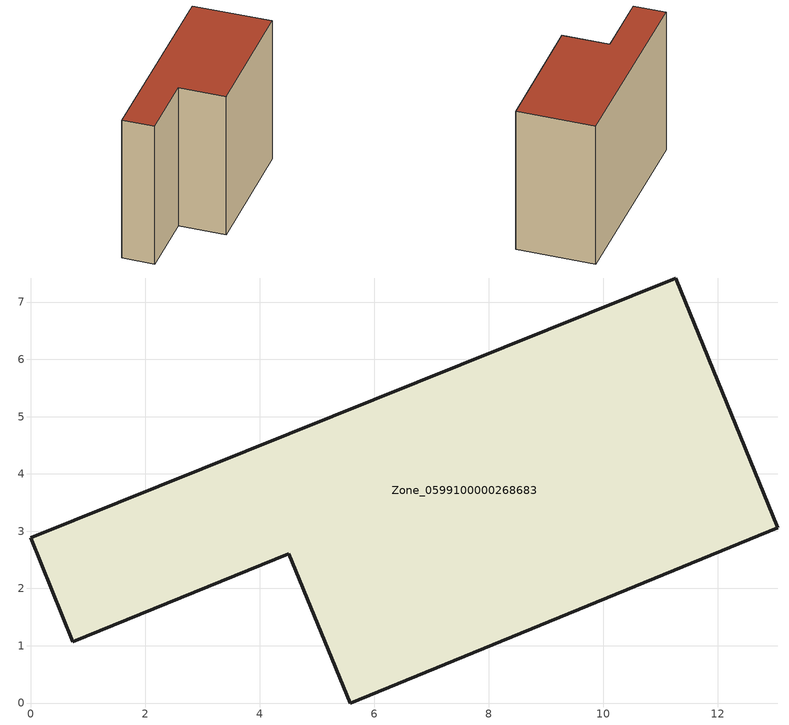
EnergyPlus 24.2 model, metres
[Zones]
Zone_0599100000268683
 floor ground (C_G): 4.51,2.61 0.74,1.07 0,2.88 11.27,7.42 13.05,3.06 5.58,0 z0
 wall outside (C_F): 11.27,7.42 0,2.88 0.74,1.07 4.51,2.61 5.58,0 13.05,3.06 11.27,7.42 z0:9.2
 roof outside (C_R): 5.58,0 13.05,3.06 11.27,7.42 0,2.88 0.74,1.07 4.51,2.61 z9.2
[BUILDING]
Pand.0599100000268683: North Axis=0; Terrain=City; Loads Convergence Tolerance Value=0.04; Temperature Convergence Tolerance Value=0.4; Solar Distribution=FullExterior; Maximum Number of Warmup Days=25; Minimum Number of Warmup Days=1
[Site:Location]
Rotterdam.The.Hague.AP_ZH_NLD Design_Conditions: Latitude=51.96; Longitude=4.45; Time Zone=1; Elevation=-4.5
[SITE:GROUNDTEMPERATURE:BUILDINGSURFACE]
18, 18, 18, 18, 18, 18, 18, 18, 18, 18, 18, 18
[MATERIAL] Thermal Absorptance=0.9; Solar Absorptance=0.7; Visible Absorptance=0.7
Name | Roughness | Thickness | Conductivity | Density | Specific Heat
G.TI.1946 | MediumSmooth | 0.15 | 1 | 540 | 1210
F.TI.1946 | Rough | 0.3 | 0.857143 | 1920 | 840
R.TI.1946 | MediumRough | 0.2 | 0.1 | 1500 | 1000
[CONSTRUCTION]
C_G: G.TI.1946
C_F: F.TI.1946
C_R: R.TI.1946
[ZONE]
Zone_0599100000268683: Type=1; Multiplier=1; Ceiling Height=Autocalculate; Volume=Autocalculate; Floor Area=autocalculate; Part of Total Floor Area=Yes
[ZONEINFILTRATION:DESIGNFLOWRATE]
Infil_Zone_0599100000268683: Zone or ZoneList or Space or SpaceList=Zone_0599100000268683; Schedule=AlwaysOn; Design Flow Rate Calculation Method=Flow/Area; Flow Rate per Floor Area=0.003; Constant Term Coefficient=1; Temperature Term Coefficient=0; Velocity Term Coefficient=0; Velocity Squared Term Coefficient=0
[HVACTEMPLATE:ZONE:IDEALLOADSAIRSYSTEM]
Zone_0599100000268683: Maximum Heating Supply Air Temperature=50; Minimum Cooling Supply Air Temperature=13; Maximum Heating Supply Air Humidity Ratio=0.0156; Minimum Cooling Supply Air Humidity Ratio=0.0077; Heating Limit=NoLimit; Cooling Limit=NoLimit; Dehumidification Control Type=ConstantSensibleHeatRatio; Cooling Sensible Heat Ratio=0.7; Dehumidification Setpoint=60; Humidification Control Type=None; Humidification Setpoint=30; Outdoor Air Method=None; Outdoor Air Flow Rate per Person=0.00944; Outdoor Air Flow Rate per Zone Floor Area=0; Outdoor Air Flow Rate per Zone=0; Demand Controlled Ventilation Type=None; Outdoor Air Economizer Type=NoEconomizer; Heat Recovery Type=None; Sensible Heat Recovery Effectiveness=0.7; Latent Heat Recovery Effectiveness=0.65
[ZONECONTROL:THERMOSTAT]
ThermostatControl_Zone_0599100000268683: Zone or ZoneList=Zone_0599100000268683; Control Type Schedule=DualSetpointControlType; Control 1=Thermostat_Zone_0599100000268683; Temperature Difference Between Cutout And Setpoint=0
[THERMOSTATSETPOINT:DUALSETPOINT]
Thermostat_Zone_0599100000268683: Heating Setpoint Temperature Schedule=HeatingSetpoint_Zone_0599100000268683; Cooling Setpoint Temperature Schedule=CoolingSetpoint_Zone_0599100000268683
[SCHEDULE:COMPACT]
HeatingSetpoint_Zone_0599100000268683: Through: 12/31, For: AllDays, Until: 24:00, 21
CoolingSetpoint_Zone_0599100000268683: Through: 12/31, For: AllDays, Until: 24:00, 24
DualSetpointControlType: Through: 12/31, For: AllDays, Until: 24:00, 4
AlwaysOn: Through: 12/31, For: AllDays, Until: 24:00, 1
